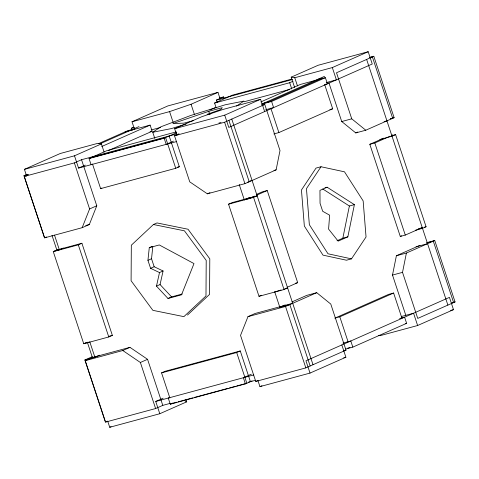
<?xml version="1.0" encoding="UTF-8"?>
<svg xmlns="http://www.w3.org/2000/svg" width="479" height="479" viewBox="0 0 479 479"><rect width="100%" height="100%" fill="white"/><g stroke="black" fill="none" stroke-linecap="round" stroke-linejoin="round"><path stroke-width="0.72" d="M149.28 247.667L159.291 244.955L193.989 263.588L181.511 294.825L167.991 298.483L156.471 286.137L160.058 284.55L163.088 270.982L159.501 272.569L150.58 268.318L147.939 260.337L149.28 247.667L152.268 246.344M163.088 270.982L154.166 266.731L151.526 258.75L152.789 246.781M179.086 133.773L174.524 135.791L189.756 181.852L207.353 193.815L244.913 183.655L276.114 169.859L280.005 150.538L264.773 104.482L261.911 105.254M405.857 315.457L392.499 275.066L396.39 255.75L419.927 245.344M402.516 272.359L406.402 253.038L434.74 240.512L455.05 301.926L417.748 318.415L402.516 272.359L392.499 275.066M337.03 240.763L342.838 238.195L349.377 206L354.388 204.641L347.85 236.842L338.162 241.123L328.582 229.094L329.654 215.203L322.69 211.275L320.05 203.288L319.948 190.385L327.121 187.217L354.388 204.641M156.471 286.137L159.501 272.569M28.207 174.709L24.297 176.44L44.607 237.853L82.16 227.693L89.603 208.952L74.371 162.89L81.544 159.723L176.829 133.934M82.16 227.693L89.334 224.519L96.776 205.778L81.544 159.723M292.705 303.309L255.145 313.47L247.972 316.643L240.53 335.384L255.762 381.44L305.841 367.89L346.012 350.131L330.779 304.069L316.733 292.681L306.722 295.393L291.927 301.932M321.02 166.746L306.458 188.642L309.35 224.699L328.001 253.78L351.484 258.864L366.046 236.961L363.154 200.911L344.503 171.823L321.02 166.746L316.014 168.099L301.453 190.001L304.345 226.052L322.996 255.139L346.479 260.217L351.484 258.864M153.424 224.519L131.324 245.2L131.096 280.742L152.867 310.338L183.888 316.643L205.982 295.962L206.209 260.42L184.439 230.824L153.424 224.519L157.01 222.939L188.025 229.237L209.796 258.834L209.568 294.381L187.475 315.056M154.789 138.413L152.753 132.27L160.776 126.839L190.798 115.451L225.238 104.781L243.913 101.081L236.506 106.093M26.674 176.17L24.417 169.35L60.282 153.49L97.842 143.329L101.392 143.904L104.099 152.094M134.503 129.282L132.018 121.774L167.884 105.919L217.963 92.369L220.22 99.189M44.26 237.147L23.95 175.733L26.656 174.536M132.258 130.288L131.551 128.162L133.581 127.264M98.309 143.718L127.594 130.773L132.599 129.414M99.913 143.868L139.006 126.582M24.417 169.35L74.49 155.801L101.392 143.904M132.018 121.774L169.578 111.613L191.061 104.26L217.963 92.369M101.77 146.484L150.119 125.109L152.154 131.246L108.565 150.52M217.107 102.219L216.406 100.093L223.579 96.926L224.046 98.339M92.399 164.105L91.076 164.692L89.04 158.555L106.979 150.622L176.314 131.863M216.161 107.829L214.58 103.051L232.513 95.123L291.735 79.095M74.49 155.801L78.556 168.081L85.28 165.105M209.922 110.002L215.969 107.326M176.901 135.521L174.643 128.695L201.545 116.804L223.028 109.452L260.588 99.291L264.647 111.571M294.597 87.394L291.214 77.161L318.116 65.27L368.189 51.72L372.255 64L228.782 127.432L224.723 115.146L260.588 99.291M89.04 158.555L164.159 138.227L176.775 132.647M214.58 103.051L289.693 82.723L293.016 81.256M291.214 77.161L294.765 77.736L332.324 67.575L368.189 51.72M260.851 101.919L300.351 84.454L325.385 77.682L327.42 83.819L325.271 84.4M173.494 141.137L166.189 144.371L164.159 138.227M261.803 104.075L324.57 76.323M174.524 135.791L224.597 122.241L264.773 104.482M261.57 104.177L271.587 101.47L325.385 77.682M373.806 56.271L336.503 72.766L351.742 118.822L365.782 130.216L394.121 117.684L373.806 56.271L369.519 57.432M92.555 164.201L100.632 188.624L101.829 188.097M100.632 188.624L175.745 168.297L179.332 166.716L169.177 136.006M89.603 208.952L96.776 205.778M273.88 133.934L278.886 132.575L332.689 108.793L324.606 84.364M44.607 237.853L46.559 236.991M52.007 235.381L56.857 250.038L81.897 243.26L112.361 335.378L108.775 336.965L83.735 343.742L53.271 251.625L57.666 249.679M54.349 251.146L59.354 249.793L63.336 248.026M53.271 251.625L78.311 244.847L81.897 243.26M207.353 193.815L209.964 192.666M328.834 82.562L341.725 121.534L355.771 132.923L357.783 132.03M228.537 204.198L232.123 202.611L257.163 195.833L253.577 197.42L228.537 204.198L259.001 296.315L284.041 289.544L287.628 287.957L284.766 288.729M239.201 184.463L244.278 199.815L249.589 197.468M256.235 194.528L262.211 191.887L267.216 190.528L297.681 282.652L287.059 287.346M421.891 227.735L405.288 235.075L400.276 236.428L369.812 144.311L383.763 138.144M254.6 196.109L249.284 198.462L244.278 199.815M256.588 195.228L267.216 190.528M369.812 144.311L374.817 142.958L390.098 136.204M391.427 135.617L392.756 135.03L391.325 135.413M415.335 230.267L422.49 228.327L426.076 226.747L395.612 134.623L392.026 136.21L379.859 139.503M147.939 260.337L151.526 258.75M150.58 268.318L154.166 266.731M167.991 298.483L171.578 296.896L182.254 294.01M83.735 343.742L86.124 342.683M105.194 421.388L84.879 359.974L92.279 356.705M85.226 360.681L92.399 357.508L129.959 347.347L147.556 359.31L162.788 405.372L155.615 408.545L105.536 422.095L85.226 360.681L122.786 350.52L129.959 347.347M84.879 359.974L94.896 357.262L99.602 355.184M259.001 296.315L261.39 295.256M310.147 365.992L289.837 304.578L279.82 307.284L274.742 291.933L276.072 291.346M400.276 236.428L401.606 235.842M281.077 289.993L274.742 291.933M122.786 350.52L140.377 362.483L147.556 359.31M279.82 307.284L285.203 304.907M247.972 316.643L285.532 306.482L316.733 292.681M169.871 397.989L161.561 372.866L165.147 371.279L240.266 350.951L250.421 381.661M161.561 372.866L236.68 352.538L240.266 350.951M393.618 293.028L388.613 294.381L334.809 318.17L339.815 316.817L393.618 293.028L401.929 318.152M105.536 422.095L107.494 421.227M107.691 421.143L109.721 427.28L159.794 413.73L155.735 401.45L163.129 398.181M169.578 397.474L168.255 398.061L170.284 404.204L245.398 383.877L252.038 380.943M109.721 427.28L111.074 426.687M170.284 404.204L172.943 403.031M159.794 413.73L186.696 401.839L186.02 399.791M251.337 374.213L243.368 377.739L245.398 383.877M255.762 381.44L257.72 380.577M257.918 380.494L259.947 386.631L261.965 385.739M345.676 349.053L352.825 347.119L406.629 323.331L404.599 317.194L399.588 318.547M259.947 386.631L310.027 373.081L345.892 357.226L341.832 344.94M378.649 335.444L380.069 335.671L417.628 325.51L453.493 309.65L449.434 297.369L305.961 360.801L310.027 373.081M210.401 114.068L207.078 114.355L220.813 109.463L222.274 107.649L208.754 111.308L172.889 123.57L184.05 123.127L193.354 120.612M186.193 123.995L171.434 128.57L152.753 132.27M219.286 98.087L223.579 96.926M369.513 57.684L372.375 56.905L392.684 118.319L390.541 118.9M216.406 100.093L292.483 79.508M131.551 128.162L134.413 127.39M317.523 79.442L322.535 78.083L268.731 101.871L263.725 103.225M125.085 131.881L150.119 125.109M244.056 101.764L289.555 89.453M151.25 129.953L160.639 127.414M326.271 82.592L336.384 79.855L332.324 67.575M150.005 131.827L152.154 131.246M174.643 128.695L224.723 115.146M265.749 109.739L273.617 107.607L271.587 101.47M23.95 175.733L28.243 174.572M218.891 123.049L221.035 122.468M90.477 157.92L165.59 137.593L175.745 168.297M24.297 176.44L74.371 162.89M78.556 168.081L176.619 141.544M329.827 109.565L332.689 108.793M341.725 121.534L351.742 118.822M177.164 167.303L179.332 166.716M390.505 118.66L394.121 117.684M384.056 121.636L386.948 120.858M355.771 132.923L365.782 130.216M391.319 135.785L395.612 134.623M273.97 170.44L276.114 169.859M85.723 225.495L89.334 224.519M249.918 181.068L252.086 180.481M247.781 182.14L249.212 181.751L228.902 120.337M324.978 187.798L327.121 187.217M342.838 238.195L347.85 236.842M418.209 228.872L422.496 227.711M424.645 227.13L426.076 226.747M426.795 242.661L434.74 240.512M426.867 242.889L433.303 241.147L453.613 302.56L451.469 303.141M416.011 246.811L427.567 243.685M396.39 255.75L406.402 253.038M295.537 283.233L297.681 282.652M109.499 336.156L112.361 335.378M85.525 343.072L89.818 341.91L94.896 357.262M452.188 302.698L455.05 301.926M401.288 316.547L413.563 313.224L417.628 325.51M450.631 310.428L453.493 309.65M405.198 323.72L406.629 323.331M342.928 343.108L350.796 340.976L352.825 347.119M347.826 348.101L349.969 347.52M155.735 401.45L253.798 374.913M343.868 350.712L346.012 350.131M162.788 405.372L170.434 403.3M248.254 382.242L255.289 380.344M172.44 403.372L176.775 402.204M178.218 401.809L192.666 397.899M194.109 397.51L228.052 388.325M229.501 387.936L235.279 386.373M236.722 385.978L246.835 383.242L236.68 352.538M343.724 357.813L345.892 357.226M185.277 401.612L186.696 401.839M322.732 188.966L349.377 206M160.058 284.55L171.578 296.896M366.633 59.444L447.877 305.093M374.817 142.958L405.288 235.075M294.765 77.736L297.477 85.927M289.693 82.723L291.723 88.866M270.809 108.152L278.886 132.575M339.815 316.817L348.125 341.94M231.77 119.067L313.015 364.723M253.577 197.42L284.041 289.544M224.597 122.241L244.913 183.655M285.532 306.482L305.841 367.89M208.754 111.308L209.658 114.038M191.061 104.26L194.444 114.499M169.578 111.613L173.188 122.528M140.377 362.483L155.615 408.545M78.311 244.847L108.775 336.965M54.504 235.135L59.354 249.793M87.322 342.156L92.399 357.508"/></g></svg>
